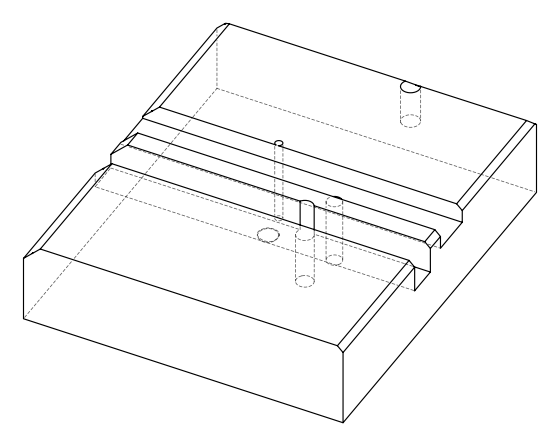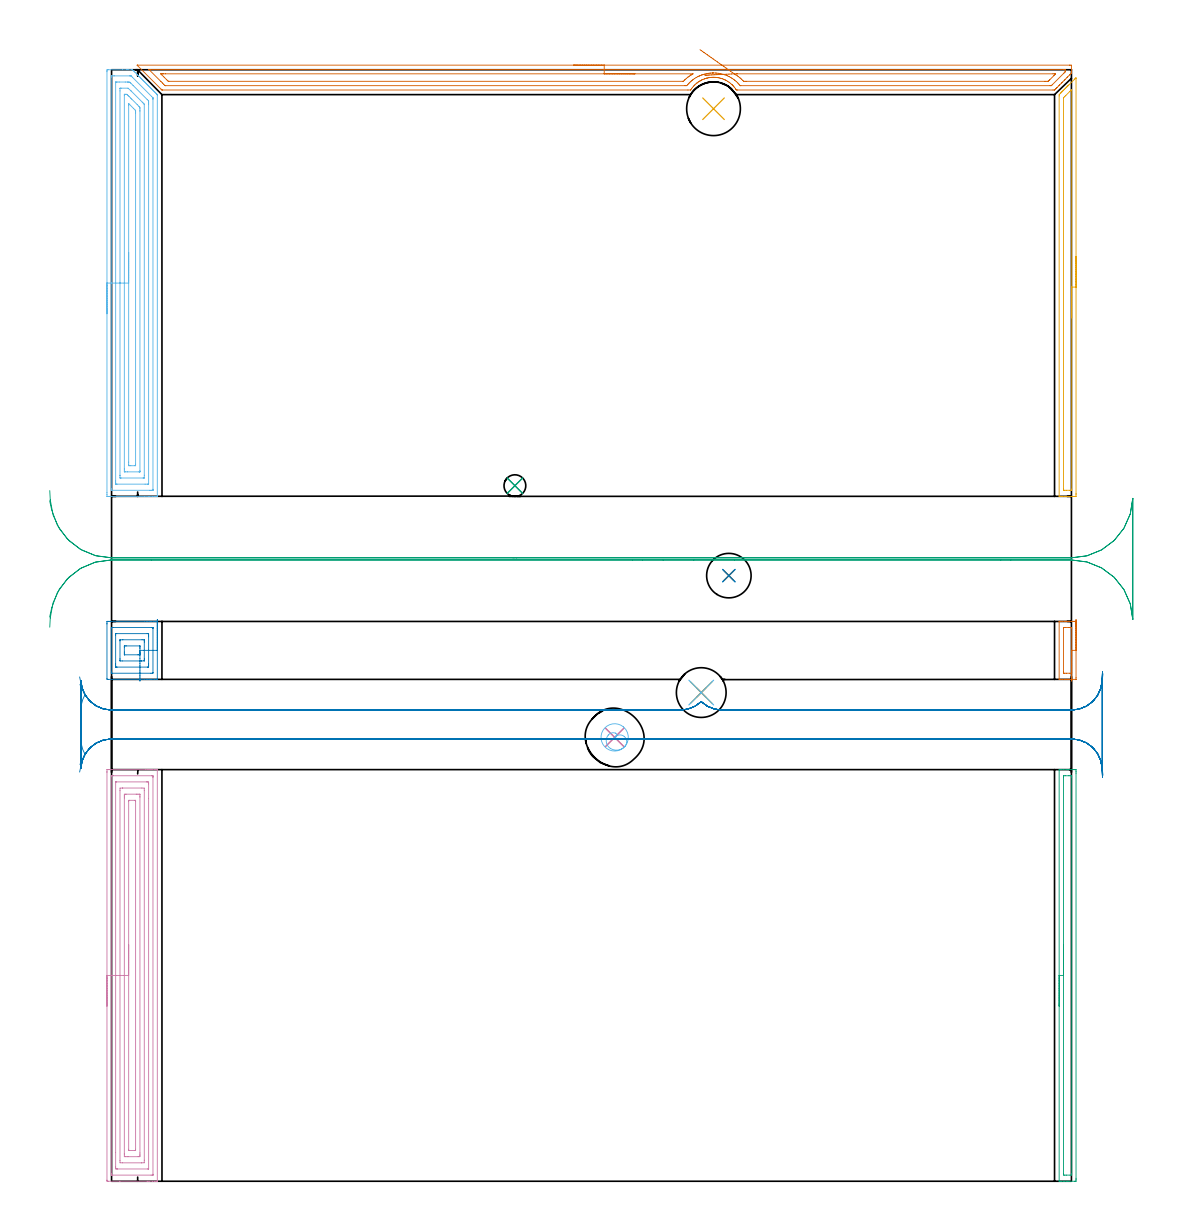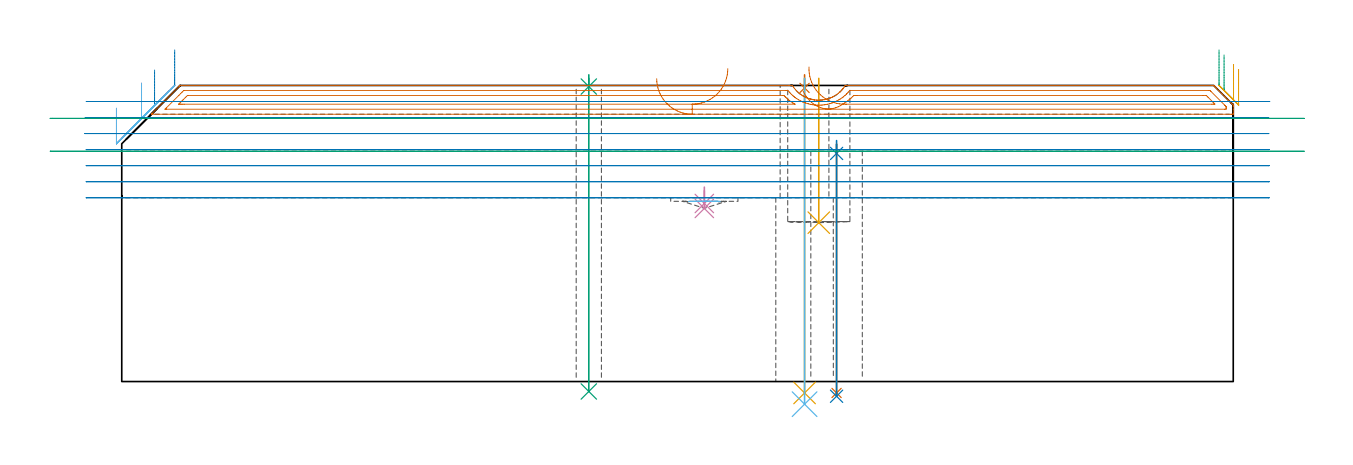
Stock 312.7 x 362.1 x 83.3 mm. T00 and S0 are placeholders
(PLAN: 21 operations, 11 tool changes, 43.2 min)
(1 SPOT_DRILL | STEP1HOLE | NXT0321_9005460120000 | 0.03 min | 3 mm3)
(2 SPOT_DRILL_1 | STEP1HOLE_1 | NXT0321_9005460120000 | 0.03 min | 2001 mm3)
(3 SPOT_DRILL_2 | STEP1HOLE_2 | NXT0321_9005460120000 | 0.03 min | 0 mm3)
(4 SPOT_DRILL_3 | STEP1POCKET | NXT0321_9005460120000 | 0.06 min | 3747 mm3)
(5 DRILL_THROUGH_HOLE_INTO_CENTER | STEP1HOLE | NXT0301_065 | 0.36 min | 5755 mm3)
(6 DRILL_TO_ENLARGE_THROUGH_HOLE | STEP1HOLE | UGT0301_286 | 0.37 min | 11384 mm3)
(7 DRILL_THROUGH_HOLE_INTO_CENTER_1 | STEP1HOLE_1 | NXT0301_065 | 0.29 min | 4509 mm3)
(8 DRILL_TO_ENLARGE_THROUGH_HOLE_1 | STEP1HOLE_1 | NXT0301_106 | 0.29 min | 7218 mm3)
(9 DRILL_THROUGH_HOLE_INTO_CENTER_2 | STEP1HOLE_2 | NXT0301_042 | 0.35 min | 3274 mm3)
(10 DRILL_BLIND_HOLE_INTO_CENTER | STEP1POCKET | NXT0301_128 | 0.02 min | 0 mm3)
(11 INDEXABLE_INSERT_DRILL_BLIND_HOLE_FROM_SOLID | STEP1POCKET_1 | NXT0302_006 | 0.16 min | 9223 mm3)
(12 MILL_ROUGH_BLIND_HOLE_CONTOUR | STEP1POCKET | NXT0201_013 | Spiral | 0.21 min | 5026 mm3)
(13 AREA_MILL | FG_CHAMFER_SURFACE | UGT0205_001 | 0.5 min | 395 mm3)
(14 AREA_MILL_1 | FG_CHAMFER_SURFACE_1 | UGT0205_001 | 1.2 min | 4544 mm3)
(15 AREA_MILL_2 | FG_CHAMFER_SURFACE_2 | UGT0205_001 | 2.34 min | 2084 mm3)
(16 AREA_MILL_3 | FG_CHAMFER_SURFACE_3 | UGT0205_001 | 6.76 min | 19036 mm3)
(17 AREA_MILL_4 | FG_CHAMFER_SURFACE_4 | UGT0205_001 | 2.34 min | 2151 mm3)
(18 AREA_MILL_5 | FG_CHAMFER_SURFACE_5 | UGT0205_001 | 6.89 min | 19693 mm3)
(19 AREA_MILL_6 | FG_CHAMFER_SURFACE_6 | UGT0205_001 | 7.47 min | 9643 mm3)
(20 MILL_RECTANGULAR_SLOT | SLOT_RECTANGULAR | UGT0201_094 | Follow Part, ap 5, ae 75% | 10.23 min | 274645 mm3)
(21 MILL_RECTANGULAR_SLOT_1 | SLOT_RECTANGULAR_1 | UGT0201_019 | Follow Part, ap 10, ae 75% | 3.32 min | 230302 mm3)
(TOOL NXT0321_9005460120000 | NC Spot Drill, 142deg, 12mm, Carbide, Uncoated | D12 PA142 FL30 Z2)
(TOOL NXT0301_065 | Carbide Drill 9.4mm [860.1-0940-075A1-MM 2214] | D9.4 PA140 FL98 Z2)
(TOOL UGT0301_286 | Twist Drill 16.2 mm | D16.2 PA118 FL125 Z2)
(TOOL NXT0301_106 | Carbide Drill 14.5mm [860.1-1450-073A1-MM 2214] | D14.5 PA140 FL83 Z2)
(TOOL NXT0301_042 | Carbide Drill 7.1mm [860.1-0710-057A1-MM 2214] | D7.1 PA140 FL85 Z2)
(TOOL NXT0301_128 | Carbide Drill 12mm [861.1-1200-036A1-GP GC34] | D12 PA150 FL37.4 Z2)
(TOOL NXT0302_006 | Index. Insert Drill 17.5mm [880-D1750L25-05] | D17.5 PA176 FL88 Z2)
(TOOL NXT0201_013 | ENDMILL 10mm | D10 FL30 Z4)
(TOOL UGT0205_001 | Chamfer Mill 20 x 3 x 45 deg. | D20 FL50 Z2)
(TOOL UGT0201_094 | End mill 20 mm | D20 FL38 Z4)
(TOOL UGT0201_019 | End mill 40 mm | D40 FL63 Z6)
(OP 1 SPOT_DRILL)
G17 G21 G94 G90
T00 M6
G54
G17 G0 G90 X192.1 Y159.2 S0 M3
G43 Z93.3 H0
G94 G81 G98 Z82.603 F250. R86.3
G80
M5
M2
(OP 2 SPOT_DRILL_1)
G17 G21 G94 G90
T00 M6
G54
G17 G0 G90 X201.1 Y197.3 S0 M3
G43 Z93.3 H0
G94 G81 G98 Z64.176 F250. R67.8
G80
M5
M2
(OP 3 SPOT_DRILL_2)
G17 G21 G94 G90
T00 M6
G54
G17 G0 G90 X131.4 Y226.6 S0 M3
G43 Z93.3 H0
G94 G81 G98 Z82.994 F250. R86.3
G80
M5
M2
(OP 4 SPOT_DRILL_3)
G17 G21 G94 G90
T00 M6
G54
G17 G0 G90 X163.9 Y144.6 S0 M3
G43 Z93.3 H0
G94 G81 G98 Z48.7 F250. R54.7
G80
M5
M2
(OP 5 DRILL_THROUGH_HOLE_INTO_CENTER)
G17 G21 G94 G90
T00 M6
G54
G17 G0 G90 X192.1 Y159.2 S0 M3
G43 Z93.3 H1
G94 G73 G98 Z-3.211 F250. Q8.651 R85.3
G80
M5
M2
(OP 6 DRILL_TO_ENLARGE_THROUGH_HOLE)
G17 G21 G94 G90
T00 M6
G54
G17 G0 G90 X192.1 Y159.2 S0 M3
G43 Z93.3 H0
G94 G73 G98 Z-6.367 F250. Q14.944 R85.3
G80
M5
M2
(OP 7 DRILL_THROUGH_HOLE_INTO_CENTER_1)
G17 G21 G94 G90
T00 M6
G54
G17 G0 G90 X201.1 Y197.3 S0 M3
G43 Z93.3 H1
G94 G73 G98 Z-3.211 F250. Q8.501 R66.8
G80
M5
M2
(OP 8 DRILL_TO_ENLARGE_THROUGH_HOLE_1)
G17 G21 G94 G90
T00 M6
G54
G17 G0 G90 X201.1 Y197.3 S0 M3
G43 Z93.3 H1
G94 G73 G98 Z-4.139 F250. Q13.788 R66.8
G80
M5
M2
(OP 9 DRILL_THROUGH_HOLE_INTO_CENTER_2)
G17 G21 G94 G90
T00 M6
G54
G17 G0 G90 X131.4 Y226.6 S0 M3
G43 Z93.3 H1
G94 G73 G98 Z-2.792 F250. Q6.622 R85.3
G80
M5
M2
(OP 10 DRILL_BLIND_HOLE_INTO_CENTER)
G17 G21 G94 G90
T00 M6
G54
G17 G0 G90 X163.9 Y144.6 S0 M3
G43 Z93.3 H1
G94 G81 G98 Z50.092 F250. R53.7
G80
M5
M2
(OP 11 INDEXABLE_INSERT_DRILL_BLIND_HOLE_FROM_SOLID)
G17 G21 G94 G90
T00 M6
G54
G17 G0 G90 X196.1 Y349.4 S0 M3
G43 Z93.3 H1
G94 G81 G98 Z44.7 F250. R85.3
G80
M5
M2
(OP 12 MILL_ROUGH_BLIND_HOLE_CONTOUR)
G17 G21 G94 G90
T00 M6
G54
G17 G0 G90 X163.9 Y144.6 S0 M3
G43 Z93.3 H0
Z50.7
G94 G3 X164.144 Y145.996 R0.719 F250.
X161.807 Y145.354 R2.104
X162.473 Y141.022 R2.939
X167.329 Y141.763 R3.691
X166.737 Y148.029 R4.45
X167.329 Y141.763 R-4.45
X167.033 Y144.896 R2.225
X163.9 Y144.6 R2.225
G0 Z93.3
M5
M2
(OP 13 AREA_MILL)
G17 G21 G94 G90
T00 M6
G54
G17 G0 G90 X314.2 Y182.95 S1061 M3
G43 Z93.3 H0
Z87.8
G94 G1 Y182.912 Z86.928 F250.
Y182.798 Z86.063
Y182.609 Z85.212
Y182.347 Z84.38
Y182.013 Z83.574
Y181.61 Z82.8
Y181.142 Z82.064
Y180.61 Z81.372
Y180.021 Z80.729
Y179.378 Z80.14
Y178.686 Z79.608
Y177.95 Z79.14
Y177.176 Z78.737
Y176.37 Z78.403
Y175.538 Z78.141
Y174.687 Z77.952
Y173.822 Z77.838
Y172.95 Z77.8
Y164.059
X314.198 Y163.503 Z77.798
X314.197 Y163.502 Z77.799
X314.194 Y163.5 Z77.802
X312.781 Z79.213
X312.122 Z79.876
X311.894 Z80.103
X311.234 Z80.763
X311.006 Z80.99
X310.55 Z81.449
X309.688 Z82.311
X308.973 Z83.025
X308.722 Z83.269
X308.703 Y163.509 Z83.289
X308.7 Y163.614 Z83.3
Y182.286
X308.703 Y182.391 Z83.289
X308.722 Y182.4 Z83.269
X308.973 Z83.026
X309.688 Z82.311
X310.551 Z81.448
X311.006 Z80.99
X311.234 Z80.763
X311.894 Z80.103
X312.122 Z79.876
X312.781 Z79.213
X313.338 Z78.656
X313.668 Y182.397 Z78.327
X314.191 Y182.393 Z77.805
X314.193 Y182.367 Z77.803
X314.199 Y181.841 Z77.801
X314.2 Y181.308 Z77.8
Y172.95
X312.786 Z79.214
Y165.837
X312.781 Y165.51 Z79.219
X312.229 Y165.501 Z79.771
X311.006 Y165.5 Z80.994
X310.453 Y165.502 Z81.547
X310.119 Y165.51 Z81.881
X310.114 Y165.837 Z81.886
Y165.842
Y180.063
X310.119 Y180.39 Z81.881
X310.671 Y180.399 Z81.329
X311.894 Y180.4 Z80.106
X312.447 Y180.398 Z79.553
X312.781 Y180.39 Z79.219
X312.786 Y180.058 Z79.214
Y172.95
Y172.078 Z79.252
Y171.214 Z79.366
Y170.362 Z79.555
Y169.53 Z79.817
Y168.724 Z80.151
Y167.95 Z80.554
Y167.214 Z81.023
Y166.522 Z81.554
Y165.879 Z82.143
Y165.29 Z82.786
Y164.759 Z83.478
Y164.29 Z84.214
Y163.887 Z84.988
Y163.553 Z85.794
Y163.291 Z86.626
Y163.102 Z87.478
Y162.988 Z88.343
Y162.95 Z89.214
G0 Z93.3
M5
M2
(OP 14 AREA_MILL_1)
G17 G21 G94 G90
T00 M6
G54
G17 G0 G90 X14.9 Y182.95 S1061 M3
G43 Z93.3 H0
G94 G1 Y182.912 Z92.428 F250.
Y182.798 Z91.563
Y182.609 Z90.712
Y182.347 Z89.88
Y182.013 Z89.074
Y181.61 Z88.3
Y181.141 Z87.564
Y180.61 Z86.872
Y180.021 Z86.229
Y179.378 Z85.639
Y178.686 Z85.108
Y177.95 Z84.64
Y177.176 Z84.237
Y176.37 Z83.903
Y175.538 Z83.641
Y174.686 Z83.452
Y173.822 Z83.338
Y172.95 Z83.3
Y163.614
X14.897 Y163.51 Z83.289
X14.86 Y163.507 Z83.252
X14.586 Y163.5 Z82.985
X13.975 Z82.374
X12.962 Z81.361
X12.503 Z80.9
X12.274 Z80.671
X11.611 Z80.008
X11.381 Z79.779
X10.718 Z79.112
X-1.126 Z67.27
X-1.222 Y163.501 Z67.175
X-1.491 Y163.51 Z66.905
X-1.499 Y163.777 Z66.899
X-1.5 Y181.56 Z66.9
X-1.498 Y181.841 Z66.902
X-1.491 Y182.394 Z66.905
X-1.448 Y182.397 Z66.949
X-0.889 Y182.399 Z67.507
X-0.328 Y182.4 Z68.069
X10.718 Z79.112
X11.381 Z79.779
X11.611 Z80.008
X12.274 Z80.671
X12.503 Z80.9
X12.962 Z81.361
X13.83 Z82.229
X14.289 Z82.688
X14.586 Z82.985
X14.86 Y182.393 Z83.252
X14.897 Y182.39 Z83.289
X14.9 Y182.286 Z83.3
Y172.95
X13.486 Z81.886
X13.485 Y165.749 Z81.885
X13.482 Y165.659 Z81.882
X13.474 Y165.51 Z81.874
X13.396 Y165.508 Z81.796
X12.841 Y165.501 Z81.241
X0.342 Y165.5 Z68.742
X0.004 Y165.502 Z68.404
X-0.044 Y165.505 Z68.356
X-0.071 Y165.51 Z68.329
X-0.079 Y165.523 Z68.321
X-0.081 Y165.57 Z68.319
X-0.085 Y165.748 Z68.315
X-0.086 Y165.837 Z68.314
X-0.085 Y180.063 Z68.315
Y180.151
X-0.082 Y180.241 Z68.318
X-0.074 Y180.39 Z68.326
X0.004 Y180.392 Z68.404
X0.559 Y180.399 Z68.959
X13.058 Y180.4 Z81.458
X13.396 Y180.398 Z81.796
X13.444 Y180.395 Z81.844
X13.471 Y180.39 Z81.871
X13.479 Y180.377 Z81.879
X13.481 Y180.33 Z81.881
X13.485 Y180.152 Z81.885
X13.486 Y180.063 Z81.886
Y172.95
X12.071 Z80.471
Y168.504
Y168.046
X12.067 Y167.615 Z80.467
X12.065 Y167.51 Z80.465
X11.842 Y167.503 Z80.242
X11.726 Y167.5 Z80.126
X1.789 Z70.189
X1.674 Y167.502 Z70.074
X1.443 Y167.51 Z69.843
X1.335 Y167.519 Z69.735
X1.332 Y167.55 Z69.732
X1.33 Y167.615 Z69.73
X1.329 Y168.074 Z69.729
X1.328 Y168.504 Z69.728
X1.329 Y177.854 Z69.729
X1.333 Y178.285 Z69.733
X1.335 Y178.389 Z69.735
X1.558 Y178.397 Z69.958
X1.674 Y178.4 Z70.074
X11.611 Z80.011
X11.726 Y178.398 Z80.126
X11.958 Y178.39 Z80.358
X12.065 Y178.381 Z80.465
X12.068 Y178.35 Z80.468
X12.07 Y178.285 Z80.47
X12.071 Y177.826 Z80.471
X12.072 Y177.396 Z80.472
X12.071 Y172.95 Z80.471
X10.657 Z79.057
Y170.343
Y169.868
X10.655 Y169.661 Z79.055
X10.653 Y169.558 Z79.053
X10.651 Y169.515 Z79.051
X10.603 Y169.508 Z79.003
X9.825 Y169.501 Z78.225
X9.718 Y169.5 Z78.118
X3.467 Y169.501 Z71.867
X2.779 Y169.51 Z71.179
X2.749 Y169.517 Z71.149
X2.747 Y169.556 Z71.147
X2.745 Y169.651 Z71.145
X2.743 Y169.841 Z71.143
Y170.222
Y176.032
X2.745 Y176.239 Z71.145
X2.747 Y176.342 Z71.147
X2.749 Y176.385 Z71.149
X2.797 Y176.392 Z71.197
X3.575 Y176.399 Z71.975
X3.682 Y176.4 Z72.082
X9.932 Y176.399 Z78.332
X10.621 Y176.39 Z79.021
X10.651 Y176.383 Z79.051
X10.653 Y176.344 Z79.053
X10.655 Y176.249 Z79.055
X10.657 Y176.059 Z79.057
Y175.678
Y172.95
X9.243 Z77.643
Y172.061
Y171.751
X9.242 Y171.648 Z77.642
X9.239 Y171.566 Z77.639
X9.236 Y171.518 Z77.636
X9.213 Y171.51 Z77.613
X8.932 Y171.504 Z77.332
X8.602 Y171.5 Z77.002
X4.28 Y171.501 Z72.68
X4.212 Y171.504 Z72.612
X4.175 Y171.51 Z72.575
X4.164 Y171.516 Z72.564
X4.162 Y171.545 Z72.562
X4.158 Y171.751 Z72.558
X4.157 Y172.061 Z72.557
Y172.371
Y173.839
Y174.149
X4.158 Y174.252 Z72.558
X4.161 Y174.334 Z72.561
X4.163 Y174.382 Z72.563
X4.187 Y174.39 Z72.587
X4.468 Y174.396 Z72.868
X4.798 Y174.399 Z73.198
X9.12 Z77.52
X9.188 Y174.396 Z77.588
X9.225 Y174.39 Z77.625
X9.236 Y174.384 Z77.636
X9.238 Y174.355 Z77.638
X9.242 Y174.149 Z77.642
X9.243 Y173.839 Z77.643
Y173.529
Y172.95
Y172.078 Z77.681
Y171.214 Z77.795
Y170.362 Z77.984
Y169.53 Z78.246
Y168.724 Z78.58
Y167.95 Z78.983
Y167.214 Z79.452
Y166.522 Z79.983
Y165.879 Z80.572
Y165.29 Z81.215
Y164.758 Z81.907
Y164.29 Z82.643
Y163.887 Z83.417
Y163.553 Z84.223
Y163.291 Z85.055
Y163.102 Z85.907
Y162.988 Z86.771
Y162.95 Z87.643
G0 Z93.3
M5
M2
(OP 15 AREA_MILL_2)
G17 G21 G94 G90
T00 M6
G54
G17 G0 G90 X308.7 Y57.05 S1061 M3
G43 Z93.3 H0
G94 G1 Y57.088 Z92.428 F250.
Y57.202 Z91.563
Y57.391 Z90.712
Y57.653 Z89.88
Y57.987 Z89.074
Y58.39 Z88.3
Y58.858 Z87.564
Y59.39 Z86.872
Y59.979 Z86.229
Y60.622 Z85.639
Y61.314 Z85.108
Y62.05 Z84.64
Y62.824 Z84.237
Y63.63 Z83.903
Y64.462 Z83.641
Y65.314 Z83.452
Y66.178 Z83.338
Y67.05 Z83.3
Y133.947
X308.702 Y134.091 Z83.288
X308.73 Y134.1 Z83.261
X309.064 Z82.935
X309.512 Z82.487
X310.119 Z81.876
X311.31 Z80.687
X311.894 Z80.1
X313.376 Z78.619
X313.668 Y134.097 Z78.328
X314.191 Y134.092 Z77.805
X314.194 Y134.03 Z77.803
X314.199 Y133.501 Z77.801
X314.2 Y132.966 Z77.8
Y0.956
X314.199 Y0.599 Z77.801
X314.194 Y0.07 Z77.803
X314.191 Y0.008 Z77.805
X313.668 Y0. Z78.328
X311.894 Z80.1
X311.31 Z80.687
X311.006 Z80.99
X310.423 Z81.573
X310.119 Z81.876
X309.512 Z82.487
X309.064 Z82.935
X308.73 Z83.261
X308.702 Y0.009 Z83.288
X308.7 Y0.153 Z83.3
Y67.05
X310.114 Z81.886
Y131.717
X310.119 Y132.09 Z81.881
X310.627 Y132.098 Z81.373
X311.894 Y132.1 Z80.106
X312.402 Y132.098 Z79.598
X312.781 Y132.09 Z79.219
X312.786 Y131.717 Z79.214
Y2.383
X312.781 Y2.01 Z79.219
X312.273 Y2.002 Z79.727
X311.006 Y2. Z80.994
X310.498 Y2.002 Z81.502
X310.119 Y2.01 Z81.881
X310.114 Y2.383 Z81.886
Y2.388
Y67.05
Y67.922 Z81.924
Y68.786 Z82.038
Y69.638 Z82.227
Y70.47 Z82.489
Y71.276 Z82.823
Y72.05 Z83.226
Y72.786 Z83.694
Y73.478 Z84.225
Y74.121 Z84.815
Y74.71 Z85.458
Y75.242 Z86.15
Y75.71 Z86.886
Y76.113 Z87.66
Y76.447 Z88.466
Y76.709 Z89.298
Y76.898 Z90.149
Y77.012 Z91.014
Y77.05 Z91.886
G0 Z93.3
M5
M2
(OP 16 AREA_MILL_3)
G17 G21 G94 G90
T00 M6
G54
G17 G0 G90 X-1.5 Y57.05 S1061 M3
G43 Z93.3 H0
Z76.9
G94 G1 Y57.088 Z76.028 F250.
Y57.202 Z75.164
Y57.391 Z74.312
Y57.653 Z73.48
Y57.987 Z72.674
Y58.39 Z71.9
Y58.859 Z71.164
Y59.39 Z70.472
Y59.979 Z69.829
Y60.622 Z69.24
Y61.314 Z68.708
Y62.05 Z68.24
Y62.824 Z67.837
Y63.63 Z67.503
Y64.462 Z67.241
Y65.314 Z67.052
Y66.178 Z66.938
Y67.05 Z66.9
Y133.22
X-1.498 Y133.501 Z66.902
X-1.492 Y134.093 Z66.906
X-1.485 Y134.096 Z66.912
X-0.889 Y134.1 Z67.508
X11.011 Z79.406
X11.611 Z80.005
X12.198 Z80.595
X12.503 Z80.9
X13.091 Z81.487
X13.396 Z81.791
X14.007 Z82.406
X14.482 Z82.881
X14.844 Y134.098 Z83.236
X14.868 Y134.096 Z83.259
X14.897 Y134.09 Z83.288
X14.9 Y133.947 Z83.3
Y0.153
X14.897 Y0.01 Z83.288
X14.846 Y0.007 Z83.238
X14.482 Y0. Z82.881
X14.008 Z82.407
X13.396 Z81.791
X12.198 Z80.595
X11.611 Z80.005
X2.71 Z71.107
X-1.127 Z67.27
X-1.183 Y0.001 Z67.214
X-1.492 Y0.01 Z66.906
X-1.499 Y0.316 Z66.899
Y0.34
X-1.5 Y67.05 Z66.9
X-0.086 Z68.314
Y131.807
X-0.084 Y131.896 Z68.316
X-0.079 Y132.073 Z68.321
X-0.075 Y132.092 Z68.325
X-0.067 Y132.095 Z68.333
X-0.044 Y132.098 Z68.356
X0.004 Y132.1 Z68.404
X0.514 Z68.914
X13.014 Z81.414
X13.396 Y132.097 Z81.796
X13.451 Y132.094 Z81.851
X13.478 Y132.091 Z81.878
X13.481 Y131.985 Z81.881
X13.485 Y131.807 Z81.885
X13.486 Y131.717 Z81.886
Y131.628
X13.485 Y2.293 Z81.885
X13.484 Y2.204 Z81.884
X13.479 Y2.027 Z81.879
X13.475 Y2.008 Z81.875
X13.467 Y2.005 Z81.867
X13.444 Y2.002 Z81.844
X13.396 Y2. Z81.796
X12.886 Z81.286
X0.386 Z68.786
X0.004 Y2.003 Z68.404
X-0.051 Y2.006 Z68.349
X-0.078 Y2.009 Z68.322
X-0.081 Y2.115 Z68.319
X-0.085 Y2.293 Z68.315
X-0.086 Y2.383 Z68.314
Y2.472
Y67.05
X1.328 Z69.728
X1.329 Y129.934 Z69.729
X1.33 Y130.049 Z69.73
X1.332 Y130.076 Z69.732
X1.334 Y130.084 Z69.734
X1.346 Y130.09 Z69.746
X1.456 Y130.096 Z69.856
X1.623 Y130.1 Z70.023
X11.444 Z79.844
X11.611 Y130.097 Z80.011
X11.777 Y130.092 Z80.177
X12.065 Y130.077 Z80.465
X12.067 Y129.934 Z80.467
X12.071 Y129.474 Z80.471
X12.072 Y124.707 Z80.472
X12.071 Y4.167 Z80.471
X12.07 Y4.051 Z80.47
X12.068 Y4.024 Z80.468
X12.066 Y4.016 Z80.466
X12.054 Y4.01 Z80.454
X11.944 Y4.004 Z80.344
X11.777 Y4. Z80.177
X1.956 Z70.356
X1.789 Y4.003 Z70.189
X1.623 Y4.008 Z70.023
X1.335 Y4.023 Z69.735
X1.333 Y4.167 Z69.733
X1.329 Y4.626 Z69.729
X1.328 Y9.365 Z69.728
Y67.05
X2.743 Z71.143
Y127.258
X2.75 Y128.082 Z71.15
X3.575 Y128.1 Z71.975
X3.625 Z72.025
X9.875 Z78.275
X10.65 Y128.081 Z79.05
X10.657 Y127.318 Z79.057
Y6.842
X10.65 Y6.018 Z79.05
X9.825 Y6. Z78.225
X9.775 Z78.175
X3.525 Z71.925
X2.75 Y6.019 Z71.15
X2.743 Y6.782 Z71.143
Y67.05
X4.157 Z72.557
Y124.892
X4.158 Y125.474 Z72.558
X4.16 Y125.782 Z72.56
X4.164 Y126.085 Z72.564
X4.468 Y126.093 Z72.868
X4.735 Y126.098 Z73.135
X8.039 Y126.1 Z76.439
X8.305 Z76.705
X8.932 Y126.096 Z77.332
X9.206 Y126.092 Z77.606
X9.236 Y126.08 Z77.636
X9.238 Y126.06 Z77.638
X9.242 Y125.474 Z77.642
X9.243 Y125.163 Z77.643
Y9.208
X9.242 Y8.626 Z77.642
X9.24 Y8.319 Z77.64
X9.236 Y8.015 Z77.636
X8.932 Y8.007 Z77.332
X8.664 Y8.002 Z77.064
X5.361 Y8. Z73.761
X5.095 Z73.495
X4.468 Y8.004 Z72.868
X4.194 Y8.008 Z72.594
X4.163 Y8.02 Z72.563
X4.162 Y8.04 Z72.562
X4.158 Y8.626 Z72.558
X4.157 Y8.937 Z72.557
Y67.05
X5.571 Z73.971
Y123.69
X5.574 Y124.031 Z73.974
X5.575 Y124.072 Z73.975
X5.577 Y124.086 Z73.977
X5.598 Y124.09 Z73.998
X5.706 Y124.096 Z74.106
X5.844 Y124.099 Z74.244
X7.629 Z76.029
X7.782 Y124.096 Z76.182
X7.814 Y124.092 Z76.214
X7.822 Y124.089 Z76.222
X7.825 Y124.078 Z76.225
X7.827 Y124.044 Z76.227
X7.829 Y123.9 Z76.229
Y123.69
X7.828 Y10.41 Z76.228
X7.826 Y10.069 Z76.226
X7.824 Y10.028 Z76.224
X7.823 Y10.014 Z76.223
X7.802 Y10.01 Z76.202
X7.694 Y10.004 Z76.094
X7.556 Y10.001 Z75.956
X5.771 Z74.171
X5.618 Y10.004 Z74.018
X5.586 Y10.008 Z73.986
X5.578 Y10.011 Z73.978
X5.575 Y10.022 Z73.975
X5.573 Y10.056 Z73.973
X5.571 Y10.2 Z73.971
Y10.41
Y67.05
Y67.922 Z74.009
Y68.787 Z74.123
Y69.638 Z74.312
Y70.47 Z74.574
Y71.276 Z74.908
Y72.05 Z75.311
Y72.786 Z75.78
Y73.478 Z76.311
Y74.121 Z76.9
Y74.71 Z77.543
Y75.242 Z78.235
Y75.71 Z78.971
Y76.113 Z79.745
Y76.447 Z80.551
Y76.709 Z81.383
Y76.898 Z82.235
Y77.012 Z83.1
Y77.05 Z83.971
G0 Z93.3
M5
M2
(OP 17 AREA_MILL_4)
G17 G21 G94 G90
T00 M6
G54
G17 G0 G90 X314.2 Y301.3 S1061 M3
G43 Z93.3 H0
Z87.8
G94 G1 Y301.262 Z86.928 F250.
Y301.148 Z86.064
Y300.959 Z85.212
Y300.697 Z84.38
Y300.363 Z83.574
Y299.96 Z82.8
Y299.491 Z82.064
Y298.96 Z81.372
Y298.371 Z80.729
Y297.728 Z80.14
Y297.036 Z79.609
Y296.3 Z79.14
Y295.526 Z78.737
Y294.72 Z78.403
Y293.888 Z78.141
Y293.036 Z77.952
Y292.171 Z77.838
Y291.3 Z77.8
Y224.026
X314.199 Y223.669 Z77.801
X314.193 Y223.143 Z77.803
X314.191 Y223.108 Z77.805
X313.668 Y223.1 Z78.327
X313.348 Z78.646
X312.781 Z79.213
X312.142 Z79.856
X311.894 Z80.103
X311.254 Z80.743
X311.006 Z80.99
X310.51 Z81.489
X309.728 Z82.271
X309.232 Z82.767
X308.997 Z83.002
X308.723 Y223.107 Z83.268
X308.703 Y223.11 Z83.289
X308.7 Y223.224 Z83.3
Y353.591
X308.706 Y354.003 Z83.292
X308.794 Y354.095 Z83.204
X309.232 Y354.533 Z82.765
X309.283 Y354.584 Z82.716
X309.477 Y354.778 Z82.522
X309.528 Y354.829 Z82.469
X309.578 Y354.878 Z82.421
X309.774 Y355.074 Z82.225
X309.823 Y355.125 Z82.174
X309.873 Y355.173 Z82.126
X310.07 Y355.371 Z81.929
X310.119 Y355.421 Z81.878
X310.168 Y355.468 Z81.831
X310.367 Y355.668 Z81.632
X310.415 Y355.716 Z81.582
X310.462 Y355.763 Z81.536
X310.664 Y355.964 Z81.335
X310.711 Y356.012 Z81.286
X310.757 Y356.058 Z81.242
X310.96 Y356.261 Z81.039
X311.006 Y356.308 Z80.991
X311.052 Y356.353 Z80.947
X311.257 Y356.557 Z80.742
X311.302 Y356.603 Z80.695
X311.347 Y356.647 Z80.652
X311.554 Y356.854 Z80.445
X311.598 Y356.899 Z80.399
X311.642 Y356.942 Z80.357
X311.85 Y357.151 Z80.149
X313.668 Y358.969 Z78.33
X313.779 Y359.079 Z78.221
X313.928 Y359.227 Z78.072
X314.112 Y359.406 Z77.886
X314.193 Y359.482 Z77.805
X314.2 Y359.227 Z77.8
Y291.3
X312.786 Z79.214
Y225.449
X312.781 Y225.11 Z79.219
X312.24 Y225.101 Z79.76
X311.006 Y225.1 Z80.994
X310.465 Y225.102 Z81.535
X310.119 Y225.11 Z81.881
X310.114 Y225.449 Z81.886
Y225.454
Y352.701
X310.119 Y352.957 Z81.881
X310.432 Y353.278 Z81.568
X310.741 Y353.591 Z81.259
X310.874 Y353.724 Z81.126
X312.207 Y355.057 Z79.793
X312.521 Y355.371 Z79.479
X312.653 Y355.499 Z79.347
X312.781 Y355.619 Z79.219
X312.786 Y355.366 Z79.214
Y291.3
Y290.428 Z79.252
Y289.563 Z79.366
Y288.712 Z79.555
Y287.88 Z79.817
Y287.074 Z80.151
Y286.3 Z80.554
Y285.564 Z81.023
Y284.872 Z81.554
Y284.229 Z82.143
Y283.639 Z82.786
Y283.108 Z83.479
Y282.64 Z84.214
Y282.237 Z84.988
Y281.903 Z85.794
Y281.641 Z86.626
Y281.452 Z87.478
Y281.338 Z88.343
Y281.3 Z89.214
G0 Z93.3
M5
M2
(OP 18 AREA_MILL_5)
G17 G21 G94 G90
T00 M6
G54
G17 G0 G90 X-1.5 Y282.6 S1061 M3
G43 Z93.3 H0
Z76.9
G94 G1 Y282.638 Z76.028 F250.
Y282.752 Z75.164
Y282.941 Z74.312
Y283.203 Z73.48
Y283.537 Z72.674
Y283.94 Z71.9
Y284.408 Z71.164
Y284.94 Z70.472
Y285.529 Z69.829
Y286.172 Z69.24
Y286.864 Z68.709
Y287.6 Z68.24
Y288.374 Z67.837
Y289.18 Z67.503
Y290.012 Z67.241
Y290.863 Z67.052
Y291.728 Z66.938
Y292.6 Z66.9
Y361.468
X-1.497 Y361.753 Z66.902
X-1.492 Y362.09 Z66.906
X-1.151 Y362.1 Z67.247
X3.575 Z71.97
X4.991 Z73.387
X5.361 Z73.756
X6.646 Z75.044
X6.7 Y362.099 Z75.098
X6.793 Y362.097 Z75.189
X6.832 Y362.064 Z75.231
X7.11 Y361.79 Z75.51
X7.182 Y361.718 Z75.582
X7.593 Y361.309 Z75.989
X8.071 Y360.829 Z76.471
X8.328 Y360.573 Z76.726
X8.486 Y360.417 Z76.881
X8.643 Y360.258 Z77.041
X8.775 Y360.126 Z77.173
X8.932 Y359.97 Z77.327
X9.089 Y359.813 Z77.486
X9.222 Y359.679 Z77.62
X9.379 Y359.524 Z77.774
X9.534 Y359.367 Z77.932
X9.67 Y359.232 Z78.067
X9.825 Y359.077 Z78.22
X9.98 Y358.921 Z78.378
X10.117 Y358.784 Z78.514
X10.271 Y358.631 Z78.667
X10.425 Y358.476 Z78.823
X10.564 Y358.337 Z78.962
X10.718 Y358.185 Z79.113
X10.871 Y358.03 Z79.269
X11.011 Y357.89 Z79.409
X11.164 Y357.738 Z79.559
X11.317 Y357.584 Z79.714
X11.458 Y357.443 Z79.856
X11.611 Y357.292 Z80.006
X11.762 Y357.139 Z80.16
X11.905 Y356.996 Z80.303
X12.057 Y356.845 Z80.452
X12.208 Y356.693 Z80.606
X12.353 Y356.548 Z80.75
X12.503 Y356.399 Z80.899
X12.654 Y356.247 Z81.051
X12.8 Y356.101 Z81.198
X12.95 Y355.952 Z81.345
X13.099 Y355.802 Z81.497
X13.247 Y355.654 Z81.645
X13.396 Y355.506 Z81.792
X13.545 Y355.356 Z81.943
X13.694 Y355.207 Z82.092
X13.843 Y355.059 Z82.238
X13.991 Y354.91 Z82.388
X14.141 Y354.76 Z82.539
X14.289 Y354.613 Z82.685
X14.436 Y354.465 Z82.834
X14.589 Y354.312 Z82.986
X14.736 Y354.167 Z83.131
X14.822 Y354.077 Z83.219
X14.897 Y353.994 Z83.289
X14.9 Y353.865 Z83.3
Y223.285
X14.897 Y223.11 Z83.289
X14.835 Y223.107 Z83.226
X14.394 Y223.1 Z82.794
X14.136 Z82.536
X13.396 Z81.792
X12.134 Z80.531
X10.718 Z79.114
X-0.889 Y223.101 Z67.508
X-1.126 Y223.103 Z67.272
X-1.492 Y223.107 Z66.906
X-1.493 Y223.127 Z66.905
X-1.498 Y223.732 Z66.902
X-1.5 Y224.344 Z66.9
Y292.6
X-0.086 Z68.314
Y359.768
X-0.085 Y359.858 Z68.315
X-0.081 Y360.037 Z68.319
X-0.079 Y360.084 Z68.321
X-0.072 Y360.091 Z68.328
X-0.048 Y360.094 Z68.352
X0.004 Y360.097 Z68.404
X0.476 Y360.1 Z68.876
X0.897 Z69.297
X5.833 Z74.233
X6.254 Y360.096 Z74.654
X6.313 Y360.094 Z74.713
X6.348 Y360.09 Z74.748
X6.38 Y360.061 Z74.78
X6.511 Y359.935 Z74.911
X6.771 Y359.679 Z75.171
X13.032 Y353.418 Z81.432
X13.396 Y353.05 Z81.796
X13.459 Y352.983 Z81.859
X13.472 Y352.966 Z81.872
X13.479 Y352.911 Z81.879
X13.482 Y352.792 Z81.882
X13.485 Y352.613 Z81.885
X13.486 Y352.524 Z81.886
Y225.432
X13.485 Y225.342 Z81.885
X13.481 Y225.163 Z81.881
X13.479 Y225.117 Z81.879
X13.472 Y225.11 Z81.872
X13.449 Y225.106 Z81.849
X13.396 Y225.103 Z81.796
X12.924 Y225.1 Z81.324
X12.503 Z80.903
X0.004 Y225.101 Z68.404
X-0.056 Y225.103 Z68.344
X-0.073 Y225.105 Z68.327
X-0.077 Y225.108 Z68.323
X-0.079 Y225.134 Z68.321
X-0.083 Y225.252 Z68.317
X-0.086 Y225.611 Z68.314
Y292.6
X1.329 Z69.729
Y357.89
X1.331 Y358.005 Z69.731
X1.333 Y358.062 Z69.733
X1.335 Y358.083 Z69.735
X1.371 Y358.09 Z69.771
X1.582 Y358.098 Z69.982
X1.789 Y358.099 Z70.189
X2.473 Y358.1 Z70.873
X4.468 Z72.868
X5.152 Y358.099 Z73.552
X5.361 Y358.096 Z73.761
X5.57 Y358.09 Z73.97
X5.921 Y358.068 Z74.321
X6.108 Y357.89 Z74.508
X6.254 Y357.746 Z74.654
X7.005 Y356.996 Z75.405
X11.611 Y352.39 Z80.011
X11.989 Y352.008 Z80.389
X12.036 Y351.958 Z80.436
X12.056 Y351.933 Z80.456
X12.065 Y351.904 Z80.465
X12.068 Y351.783 Z80.468
X12.07 Y351.629 Z80.47
X12.071 Y351.168 Z80.471
X12.072 Y350.735 Z80.472
X12.071 Y227.31 Z80.471
X12.069 Y227.195 Z80.469
X12.067 Y227.138 Z80.467
X12.065 Y227.117 Z80.465
X12.029 Y227.11 Z80.429
X11.818 Y227.102 Z80.218
X11.611 Y227.101 Z80.011
X10.927 Y227.1 Z79.327
X1.789 Y227.101 Z70.189
X1.58 Y227.102 Z69.98
X1.44 Y227.106 Z69.84
X1.335 Y227.11 Z69.735
X1.333 Y227.157 Z69.733
X1.331 Y227.31 Z69.731
X1.329 Y227.771 Z69.729
Y228.204
Y292.6
X2.743 Z71.143
Y355.207
X2.747 Y356.036 Z71.147
X2.749 Y356.087 Z71.149
X2.795 Y356.091 Z71.195
X2.906 Y356.096 Z71.306
X3.129 Y356.099 Z71.529
X5.362 Y356.1 Z73.762
X6.254 Y355.291 Z74.654
X6.343 Y355.207 Z74.743
X10.02 Y351.531 Z78.42
X10.215 Y351.333 Z78.615
X10.608 Y350.932 Z79.008
X10.651 Y350.869 Z79.051
X10.653 Y350.847 Z79.053
X10.657 Y350.796 Z79.057
Y229.993
X10.653 Y229.164 Z79.053
X10.651 Y229.113 Z79.051
X10.605 Y229.109 Z79.005
X10.494 Y229.104 Z78.894
X10.271 Y229.101 Z78.671
X3.129 Z71.529
X2.906 Y229.104 Z71.306
X2.795 Y229.109 Z71.195
X2.75 Y229.113 Z71.15
X2.748 Y229.153 Z71.148
X2.743 Y229.932 Z71.143
Y229.993
Y292.6
X4.157 Z72.557
Y353.729
X4.16 Y354.041 Z72.56
X4.162 Y354.081 Z72.562
X4.165 Y354.091 Z72.565
X4.171 Y354.094 Z72.571
X4.213 Y354.098 Z72.613
X4.298 Y354.099 Z72.698
X4.468 Y354.1 Z72.868
X4.681 Y354.099 Z73.081
X4.85 Y354.094 Z73.25
X4.933 Y354.09 Z73.333
X5.074 Y353.977 Z73.474
X5.361 Y353.719 Z73.761
X5.677 Y353.418 Z74.077
X6.254 Y352.847 Z74.654
X6.578 Y352.524 Z74.978
X8.365 Y350.735 Z76.765
X8.932 Y350.158 Z77.332
X9.236 Y349.841 Z77.636
X9.239 Y349.533 Z77.639
X9.242 Y348.946 Z77.642
X9.243 Y348.635 Z77.643
Y231.471
X9.24 Y231.159 Z77.64
X9.238 Y231.119 Z77.638
X9.235 Y231.109 Z77.635
X9.229 Y231.106 Z77.629
X9.187 Y231.102 Z77.587
X9.102 Y231.101 Z77.502
X8.932 Y231.1 Z77.332
X5.149 Z73.549
X4.468 Y231.102 Z72.868
X4.252 Y231.104 Z72.652
X4.175 Y231.11 Z72.575
X4.164 Y231.133 Z72.564
X4.161 Y231.195 Z72.561
X4.158 Y231.782 Z72.558
X4.157 Y232.093 Z72.557
Y292.6
X5.571 Z73.971
Y350.524
X5.572 Y350.735 Z73.972
X5.575 Y350.937 Z73.975
X5.578 Y351.036 Z73.978
X5.582 Y351.059 Z73.982
X5.611 Y351.031 Z74.011
X5.916 Y350.735 Z74.316
X7.146 Y349.506 Z75.546
X7.703 Y348.946 Z76.103
X7.782 Y348.859 Z76.182
X7.822 Y348.813 Z76.222
X7.824 Y348.775 Z76.224
X7.826 Y348.604 Z76.226
X7.829 Y348.263 Z76.229
Y348.052
X7.828 Y233.571 Z76.228
X7.826 Y233.229 Z76.226
X7.824 Y233.144 Z76.224
X7.822 Y233.111 Z76.222
X7.773 Y233.108 Z76.173
X7.614 Y233.102 Z76.014
X6.254 Y233.101 Z74.654
X5.828 Y233.103 Z74.228
X5.622 Y233.11 Z74.022
X5.578 Y233.114 Z73.978
X5.576 Y233.19 Z73.976
X5.573 Y233.359 Z73.973
X5.572 Y233.571 Z73.972
X5.571 Y234.254 Z73.971
Y292.6
Y293.472 Z74.009
Y294.336 Z74.123
Y295.188 Z74.312
Y296.02 Z74.574
Y296.826 Z74.908
Y297.6 Z75.311
Y298.336 Z75.78
Y299.028 Z76.311
Y299.671 Z76.9
Y300.26 Z77.543
Y300.791 Z78.235
Y301.26 Z78.971
Y301.663 Z79.745
Y301.997 Z80.551
Y302.259 Z81.383
Y302.448 Z82.235
Y302.562 Z83.1
Y302.6 Z83.971
G0 Z93.3
M5
M2
(OP 19 AREA_MILL_6)
G17 G21 G94 G90
T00 M6
G54
G17 G0 G90 X150.5 Y363.6 S1061 M3
G43 Z93.3 H0
Z85.2
G94 G1 X150.538 Z84.328 F250.
X150.652 Z83.464
X150.841 Z82.612
X151.103 Z81.78
X151.437 Z80.974
X151.84 Z80.2
X152.308 Z79.464
X152.839 Z78.772
X153.429 Z78.129
X154.072 Z77.54
X154.764 Z77.008
X155.5 Z76.54
X156.274 Z76.137
X157.08 Z75.803
X157.912 Z75.541
X158.763 Z75.352
X159.628 Z75.238
X160.5 Z75.2
X312.07
X312.261 Y363.598 Z75.202
X312.697 Y363.591 Z75.205
X312.7 Y363.454 Z75.343
Y362.206 Z76.588
Y361.422 Z77.377
Y361.371 Z77.427
X312.699 Y361.009 Z77.787
X312.666 Y360.965 Z77.833
X312.325 Y360.625 Z78.175
X312.137 Y360.435 Z78.361
X311.465 Y359.765 Z79.035
X311.252 Y359.55 Z79.246
X310.605 Y358.905 Z79.895
X310.366 Y358.664 Z80.132
X309.745 Y358.044 Z80.755
X309.685 Y357.985 Z80.814
X309.481 Y357.779 Z81.017
X308.884 Y357.184 Z81.616
X308.791 Y357.09 Z81.708
X308.595 Y356.893 Z81.903
X308.024 Y356.324 Z82.476
X307.897 Y356.196 Z82.602
X307.71 Y356.008 Z82.788
X307.599 Y355.898 Z82.9
X307.295 Y355.595 Z83.204
X307.225 Y355.528 Z83.272
X307.2 Y355.507 Z83.293
X306.705 Y355.5 Z83.3
X203.87
X203.545 Y355.506 Z83.292
X203.477 Y355.6 Z83.198
X203.349 Y355.789 Z83.011
X203.252 Y355.93 Z82.868
X202.975 Y356.31 Z82.489
X202.949 Y356.342 Z82.456
X202.853 Y356.451 Z82.345
X202.582 Y356.763 Z82.037
X202.458 Y356.893 Z81.905
X202.198 Y357.17 Z81.629
X202.081 Y357.281 Z81.518
X202.056 Y357.305 Z81.494
X201.615 Y357.679 Z81.12
X201.162 Y358.035 Z80.763
X200.709 Y358.326 Z80.472
X200.268 Y358.586 Z80.212
X200.115 Y358.664 Z80.135
X199.921 Y358.764 Z80.035
X199.757 Y358.841 Z79.958
X199.569 Y358.929 Z79.869
X199.375 Y359.01 Z79.788
X198.93 Y359.17 Z79.625
X198.786 Y359.216 Z79.582
X198.504 Y359.304 Z79.493
X198.481 Y359.311 Z79.486
X198.035 Y359.425 Z79.374
X197.61 Y359.509 Z79.288
X197.587 Y359.514 Z79.284
X197.141 Y359.579 Z79.219
X196.716 Y359.617 Z79.176
X196.694 Y359.619 Z79.174
X196.456 Y359.631 Z79.164
X196.247 Y359.639 Z79.154
X196.153 Y359.637 Z79.153
X196.023 Y359.636 Z79.154
X195.822 Y359.634
X195.8 Z79.155
X195.478 Y359.618 Z79.18
X195.353 Y359.61 Z79.188
X194.927 Y359.562 Z79.234
X194.906 Y359.56 Z79.237
X194.838 Y359.55 Z79.249
X194.786 Y359.542 Z79.258
X194.459 Y359.487 Z79.311
X194.033 Y359.393 Z79.401
X194.013 Y359.389 Z79.406
X193.837 Y359.342 Z79.457
X193.788 Y359.329 Z79.471
X193.586 Y359.271 Z79.525
X193.564 Y359.265 Z79.531
X193.247 Y359.161 Z79.638
X193.119 Y359.118 Z79.681
X192.634 Y358.93 Z79.87
X192.245 Y358.745 Z80.051
X192.225 Y358.736 Z80.06
X191.775 Y358.496 Z80.303
X191.692 Y358.447 Z80.353
X191.332 Y358.232 Z80.567
X191.061 Y358.05 Z80.749
X190.745 Y357.813 Z80.986
X190.703 Y357.779 Z81.02
X190.438 Y357.564 Z81.233
X190.009 Y357.17 Z81.629
X189.743 Y356.893 Z81.903
X189.562 Y356.707 Z82.093
X189.544 Y356.689 Z82.111
X189.215 Y356.29 Z82.509
X188.926 Y355.897 Z82.901
X188.668 Y355.521 Z83.279
X188.655 Y355.507 Z83.293
X187.773 Y355.5 Z83.3
X16.531
X16.405 Y355.504 Z83.289
X16.382 Y355.522 Z83.272
X16.172 Y355.728 Z83.072
X16.166 Y355.734 Z83.066
X8.483 Y363.417 Z75.381
X8.371 Y363.535 Z75.264
X8.319 Y363.592 Z75.206
X8.451 Y363.599 Z75.201
X8.483 Y363.6 Z75.2
X160.5
Y362.186 Z76.614
X310.303 Y362.185 Z76.615
X310.69 Y362.172 Z76.628
X310.693 Y362.053 Z76.747
X310.698 Y361.794 Z77.006
X310.692 Y361.524 Z77.276
X310.69 Y361.469 Z77.331
X310.663 Y361.425 Z77.375
X310.566 Y361.321 Z77.479
X310.426 Y361.177 Z77.623
X310.281 Y361.031 Z77.769
X306.422 Y357.173 Z81.627
X306.217 Y356.97 Z81.83
X306.179 Y356.936 Z81.864
X306.16 Y356.922 Z81.878
X306.137 Y356.92 Z81.88
X306.029 Y356.917 Z81.883
X305.81 Y356.914 Z81.886
X305.789
X204.982 Y356.915 Z81.885
X204.873 Y356.916 Z81.884
X204.819 Y356.919 Z81.881
X204.797 Y356.921 Z81.879
X204.764 Y356.951 Z81.849
X204.37 Y357.394 Z81.406
X204.019 Y357.779 Z81.021
X203.87 Y357.935 Z80.865
X203.487 Y358.289 Z80.511
X203.048 Y358.664 Z80.136
X202.975 Y358.724 Z80.076
X202.682 Y358.955 Z79.845
X202.081 Y359.347 Z79.453
X201.742 Y359.55 Z79.25
X201.187 Y359.854 Z78.946
X200.592 Y360.139 Z78.661
X200.293 Y360.259 Z78.541
X199.814 Y360.435 Z78.365
X199.398 Y360.567 Z78.233
X199.209 Y360.623 Z78.177
X198.504 Y360.794 Z78.006
X198.052 Y360.883 Z77.917
X197.61 Y360.948 Z77.852
X197.029 Y361.011 Z77.789
X196.716 Y361.032 Z77.768
X196.095 Y361.05 Z77.75
X195.895 Y361.054 Z77.746
X195.864 Y361.053 Z77.747
X195.822 Y361.052 Z77.748
X195.235 Y361.017 Z77.783
X194.927 Y360.989 Z77.811
X194.43 Y360.928 Z77.872
X194.033 Y360.863 Z77.937
X193.675 Y360.79 Z78.01
X193.139 Y360.661 Z78.139
X192.961 Y360.611 Z78.189
X192.382 Y360.435 Z78.365
X192.245 Y360.389 Z78.411
X191.64 Y360.149 Z78.651
X191.521 Y360.099 Z78.701
X191.35 Y360.02 Z78.78
X191.033 Y359.865 Z78.935
X190.439 Y359.55 Z79.25
X189.902 Y359.213 Z79.587
X189.562 Y358.978 Z79.822
X189.381 Y358.844 Z79.956
X189.151 Y358.664 Z80.136
X188.887 Y358.447 Z80.353
X188.668 Y358.252 Z80.548
X188.424 Y358.021 Z80.779
X188.183 Y357.779 Z81.021
X187.984 Y357.571 Z81.229
X187.774 Y357.342 Z81.458
X187.417 Y356.925 Z81.875
X187.315 Y356.921 Z81.879
X186.879 Y356.915 Z81.885
X186.858 Y356.914 Z81.886
X17.633 Y356.915 Z81.885
X17.524 Y356.916 Z81.884
X17.47 Y356.919 Z81.881
X17.447 Y356.921 Z81.879
X17.402 Y356.96 Z81.84
X16.978 Y357.374 Z81.426
X16.571 Y357.779 Z81.021
X16.084 Y358.266 Z80.534
X12.507 Y361.843 Z76.957
X12.291 Y362.063 Z76.737
X12.212 Y362.146 Z76.654
X12.186 Y362.175 Z76.625
X12.21 Y362.179 Z76.621
X12.308 Y362.182 Z76.618
X12.507 Y362.186 Z76.614
X12.528
X160.5
Y360.772 Z78.028
X189.271 Y360.771 Z78.029
X189.325
X189.371 Y360.769 Z78.031
X189.385 Y360.767 Z78.033
X189.361 Y360.751 Z78.049
X189.315 Y360.723 Z78.077
X189.288 Y360.707 Z78.093
X188.831 Y360.435 Z78.365
X188.73 Y360.374 Z78.426
X188.668 Y360.333 Z78.467
X188.2 Y360.014 Z78.786
X187.774 Y359.7 Z79.1
X187.689 Y359.634 Z79.166
X187.586 Y359.55 Z79.25
X187.209 Y359.224 Z79.576
X186.879 Y358.927 Z79.873
X186.745 Y358.797 Z80.003
X186.611 Y358.664 Z80.136
X186.298 Y358.355 Z80.445
X186.277 Y358.335 Z80.465
X186.239 Y358.333 Z80.467
X186.155 Y358.331 Z80.469
X185.985 Y358.329 Z80.471
X18.653
X18.563 Y358.331 Z80.469
X18.504 Y358.334 Z80.466
X18.474 Y358.337 Z80.463
X18.455 Y358.354 Z80.446
X18.137 Y358.664 Z80.136
X17.872 Y358.927 Z79.873
X17.249 Y359.55 Z79.25
X16.978 Y359.821 Z78.979
X16.367 Y360.435 Z78.365
X16.084 Y360.725 Z78.075
X16.057 Y360.765 Z78.035
X16.084 Y360.766 Z78.034
X16.64 Y360.77 Z78.03
X16.978 Y360.771 Z78.029
X17.533 Y360.772 Z78.028
X160.5
X161.371 Z78.067
X162.236 Z78.18
X163.088 Z78.369
X163.92 Z78.632
X164.726 Z78.965
X165.5 Z79.368
X166.236 Z79.837
X166.928 Z80.368
X167.571 Z80.957
X168.16 Z81.601
X168.691 Z82.293
X169.16 Z83.028
X169.563 Z83.802
X169.897 Z84.608
X170.159 Z85.44
X170.348 Z86.292
X170.462 Z87.157
X170.5 Z88.028
G0 X193.346 Y360.319 Z88.492
G1 X193.343 Z87.62
X193.416 Y360.322 Z86.75
X193.564 Y360.329 Z85.891
X193.787 Y360.34 Z85.047
X194.083 Y360.354 Z84.226
X194.448 Y360.371 Z83.435
X194.882 Y360.391 Z82.678
X195.379 Y360.415 Z81.961
X195.937 Y360.441 Z81.291
X196.551 Y360.47 Z80.673
X197.217 Y360.501 Z80.11
X197.929 Y360.534 Z79.607
X198.683 Y360.57 Z79.168
X199.471 Y360.607 Z78.797
X200.289 Y360.645 Z78.496
X201.13 Y360.685 Z78.267
X201.988 Y360.725 Z78.113
X202.856 Y360.766 Z78.034
X202.901 Y360.768 Z78.032
X202.975 Y360.769 Z78.031
X203.53 Y360.771 Z78.029
X203.87 Y360.772 Z78.028
X306.704 Y360.771 Z78.029
X307.261 Y360.77 Z78.03
X307.37 Y360.768 Z78.032
X307.447 Y360.765 Z78.035
X307.54 Y360.751 Z78.049
X307.472 Y360.676 Z78.124
X307.415 Y360.617 Z78.183
X307.236 Y360.435 Z78.365
X306.972 Y360.171 Z78.629
X305.637 Y358.836 Z79.964
X305.465 Y358.664 Z80.136
X305.19 Y358.393 Z80.407
X305.148 Y358.355 Z80.445
X305.123 Y358.336 Z80.464
X305.085 Y358.334 Z80.466
X304.916 Y358.331 Z80.469
X304.361 Y358.329 Z80.471
X304.022 Y358.328 Z80.472
X206.891 Y358.329 Z80.471
X206.552 Y358.33 Z80.47
X205.993 Y358.333 Z80.467
X205.918 Y358.335 Z80.465
X205.658 Y358.598 Z80.202
X205.59 Y358.664 Z80.136
X205.165 Y359.066 Z79.734
X204.764 Y359.418 Z79.382
X204.603 Y359.55 Z79.25
X204.193 Y359.872 Z78.928
X203.87 Y360.099 Z78.701
X203.359 Y360.435 Z78.365
X202.975 Y360.681 Z78.119
X202.856 Y360.766 Z78.034
X202.223 Y361.212 Z77.632
X201.565 Y361.677 Z77.298
X200.885 Y362.157 Z77.037
X200.189 Y362.648 Z76.848
X199.482 Y363.147 Z76.735
X198.77 Y363.649 Z76.697
X198.058 Y364.152 Z76.736
X197.351 Y364.651 Z76.85
X196.656 Y365.142 Z77.039
X195.976 Y365.622 Z77.302
X195.318 Y366.086 Z77.636
X194.686 Y366.532 Z78.039
X194.085 Y366.957 Z78.509
X193.52 Y367.355 Z79.04
X192.994 Y367.726 Z79.63
X192.513 Y368.066 Z80.273
X192.08 Y368.372 Z80.966
X191.697 Y368.642 Z81.702
G0 Z93.3
M5
M2
(OP 20 MILL_RECTANGULAR_SLOT)
G17 G21 G94 G90
T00 M6
G54
G17 G0 G90 X322.979 Y165.33 S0 M3
G43 Z93.301 H0
Z78.786
G94 G1 X322.634 Y162.35 F250.
G2 X312.7 Y153.5 R10. F500.
G1 X198.964
G2 X192.1 Y156.228 R10.
X185.236 Y153.5 R10.
G1 X0.
G2 X-8.66 Y158.5 R10.
G3 X-10. Y153.5 R10.
G1 Y144.1
G3 X-8.66 Y139.1 R10.
G2 X0. Y144.1 R10.
G1 X312.7
G2 X322.634 Y135.245 R10.
G1 X322.978 Y132.264 F250.
G0 Z93.301
X-10.304 Y135.78
Z74.271
G1 X-8.991 Y138.477
G2 X0. Y144.1 R10. F500.
G1 X312.7
G2 X322.69 Y134.547 R10.
G1 Y163.053
G2 X312.7 Y153.5 R10.
G1 X198.964
G2 X192.1 Y156.228 R10.
X185.236 Y153.5 R10.
G1 X0.
G2 X-8.992 Y159.124 R10.
G1 X-10.305 Y161.822 F250.
G0 X-10.41 Y133.305 Z69.757
G1 X-9.769 Y136.236
G2 X0. Y144.1 R10. F500.
G1 X312.7
G2 X322.69 Y134.547 R10.
G1 X322.7
Y163.053
X322.69
G2 X312.7 Y153.5 R10.
G1 X198.964
G2 X192.1 Y156.228 R10.
X185.236 Y153.5 R10.
G1 X0.
G2 X-9.77 Y161.365 R10.
G1 X-10.41 Y164.296 F250.
G0 Z93.301
X322.824 Y166.05
Z65.243
G1 X322.69 Y163.053
G2 X312.7 Y153.5 R10. F500.
G1 X198.964
G2 X192.1 Y156.228 R10.
X185.236 Y153.5 R10.
G1 X0.
G2 X-9.99 Y163.053 R10.
G1 X-10.
Y134.547
X-9.99
G2 X0. Y144.1 R10.
G1 X312.7
G2 X322.69 Y134.547 R10.
G1 X322.824 Y131.55 F250.
G0 Y166.05 Z60.729
G1 X322.69 Y163.053
G2 X312.7 Y153.5 R10. F500.
G1 X198.964
G2 X192.1 Y156.228 R10.
X185.236 Y153.5 R10.
G1 X0.
G2 X-9.99 Y163.053 R10.
G1 X-10.
Y134.547
X-9.99
G2 X0. Y144.1 R10.
G1 X312.7
G2 X322.69 Y134.547 R10.
G1 X322.824 Y131.55 F250.
G0 Y166.05 Z56.214
G1 X322.69 Y163.053
G2 X312.7 Y153.5 R10. F500.
G1 X198.964
G2 X192.1 Y156.228 R10.
X185.236 Y153.5 R10.
G1 X0.
G2 X-9.99 Y163.053 R10.
G1 X-10.
Y134.547
X-9.99
G2 X0. Y144.1 R10.
G1 X312.7
G2 X322.69 Y134.547 R10.
G1 X322.824 Y131.55 F250.
G0 Y166.05 Z51.7
G1 X322.69 Y163.053
G2 X312.7 Y153.5 R10. F500.
G1 X198.964
G2 X192.1 Y156.228 R10.
X185.236 Y153.5 R10.
G1 X0.
G2 X-9.99 Y163.053 R10.
G1 X-10.
Y134.547
X-9.99
G2 X0. Y144.1 R10.
G1 X312.7
G2 X322.69 Y134.547 R10.
G1 X322.824 Y131.55 F250.
G0 Z93.301
M5
M2
(OP 21 MILL_RECTANGULAR_SLOT_1)
G17 G21 G94 G90
T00 M6
G54
G17 G0 G90 X-20.175 Y183.808 S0 M3
G43 Z93.301 H0
Z74.05
G94 G1 X-19.524 Y186.736 F250.
G2 X0. Y202.4 R20. F500.
G1 X12.955
X172.955 F449.
X202.955 F500.
X292.955 F447.
X312.7 F500.
G2 X332.69 Y183.032 R20.
G1 Y222.468
G2 X312.7 Y203.1 R20.
G1 X131.994
G2 X131.4 Y203.109 R20.
X130.806 Y203.1 R20.
G1 X0.
G2 X-19.524 Y218.765 R20.
G1 X-20.175 Y221.693 F250.
G0 X-20.134 Y180.5 Z64.8
G1 X-19.97 Y183.495
G2 X-0.32 Y202.397 R20. F500.
X0. Y202.4 R20. F444.
G1 X169.68
X179.68 F499.
X189.68 F500.
X289.68 F440.
X312.7 F500.
G2 X332.69 Y183.032 R20.
G1 Y222.468
G2 X312.7 Y203.1 R20.
G1 X131.994
G2 X131.4 Y203.109 R20.
X130.806 Y203.1 R20.
G1 X0.
G2 X-19.97 Y222.005 R20.
G1 X-20.134 Y225. F250.
G0 Z93.301
M5
M2
